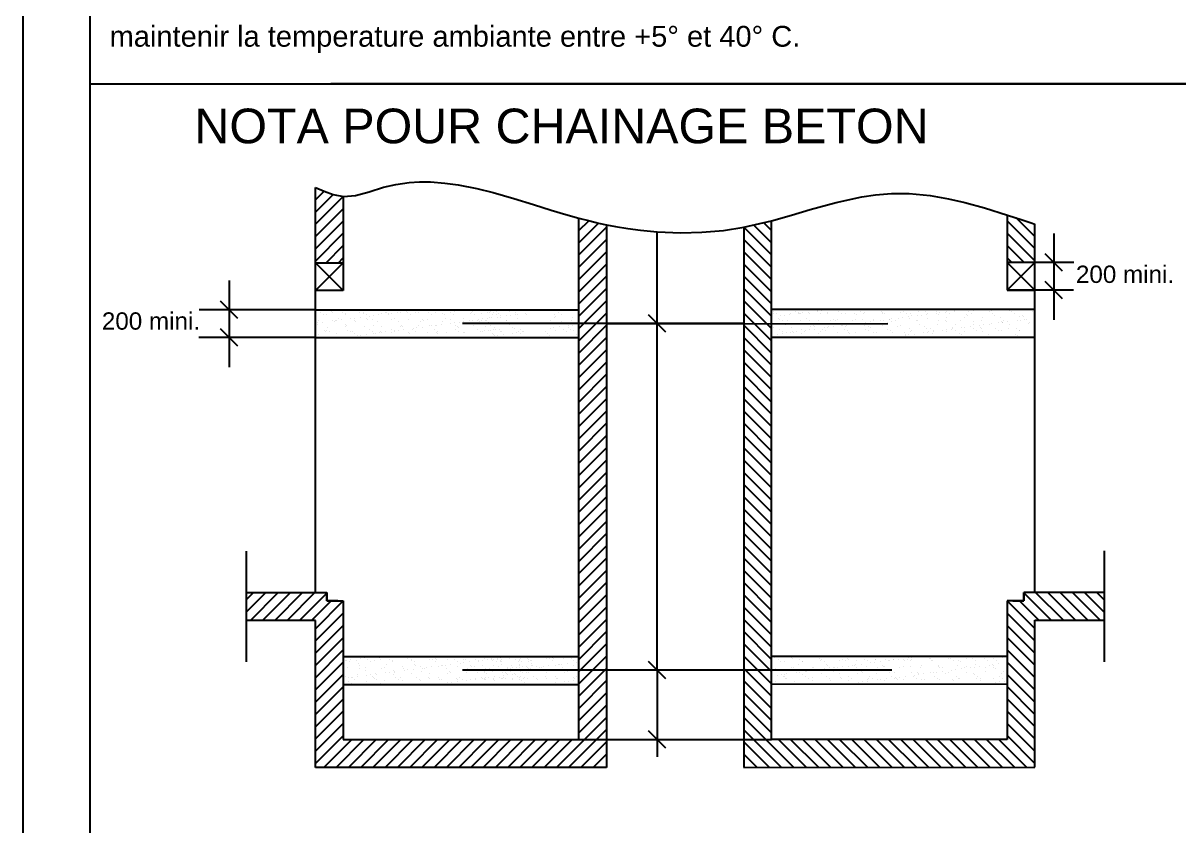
# Paper-space layout 'ldTemplatePARS001R3OrderA3BWPP03 (2)' of a CAD drawing. Header units: millimetres. Extents: x 302 to 722, y -383 to -86.
# Drawn here: x 302 to 468.8, y -272.2 to -156.4 of the extents above; entities that cross this region are included whole.
import ezdxf

# ---------------------------------------------------------------- set-up
doc = ezdxf.new("R2010")
doc.units = ezdxf.units.MM
for name, color, linetype, lineweight in [('AM_6', 2, 'Continuous', 35), ('LDShaft-AM_5', 3, 'Continuous', 25), ('LDShaft-AM_8', 1, 'Continuous', 25)]:
    doc.layers.add(name, color=color, linetype=linetype, lineweight=lineweight)
for name, color, linetype in [('BETON', 7, 'Continuous'), ('DXF', 7, 'Continuous'), ('DXF_FETT', 7, 'Continuous')]:
    doc.layers.add(name, color=color, linetype=linetype)
doc.styles.add('LD', font='ARIALUNI.TTF')
doc.styles.get("Standard").update_dxf_attribs({"font": 'ARIALUNI.TTF'})

psp = doc.layouts.new('ldTemplatePARS001R3OrderA3BWPP03 (2)')

# ---------------------------------------------------------------- linework, layer by layer
for p, q in [((311.65, -165.204), (469.786, -165.204)), ((469.786, -165.204), (346.402, -165.204)), ((348.205, -191.004), (344.205, -195.004)), ((344.205, -191.004), (348.205, -195.004)), ((344.205, -191.004), (348.205, -191.004)), ((447.981, -190.985), (443.981, -190.986)), ((443.981, -190.986), (447.983, -194.985)), ((443.983, -194.986), (447.981, -190.985)), ((344.205, -197.797), (382.205, -197.797)), ((447.984, -197.778), (409.984, -197.778)), ((410.002, -199.64), (410.002, -199.64)), ((344.205, -201.797), (382.205, -201.797)), ((382.201, -201.452), (382.201, -201.452)), ((447.986, -201.778), (409.986, -201.796)), ((348.205, -247.83), (382.205, -247.83)), ((350.949, -247.879), (350.949, -247.879)), ((363.362, -247.884), (363.362, -247.884)), ((375.427, -248.421), (375.427, -248.421)), ((444.008, -247.812), (410.008, -247.828)), ((348.205, -251.83), (382.205, -251.83)), ((349.499, -251.793), (349.499, -251.793)), ((350.499, -251.823), (350.499, -251.823)), ((444.01, -251.812), (410.01, -251.828))]:
    psp.add_line(p, q)
at = {"linetype": 'Continuous'}
for p, q in [((351.926, -180.774), (354.006, -180.116)), ((354.006, -180.116), (355.77, -179.709)), ((355.77, -179.709), (357.714, -179.442)), ((357.714, -179.442), (359.203, -179.353)), ((359.203, -179.353), (360.766, -179.359)), ((360.766, -179.359), (362.873, -179.509)), ((362.873, -179.509), (364.761, -179.766)), ((364.761, -179.766), (367.466, -180.3)), ((344.205, -180.162), (345.427, -180.708)), ((345.427, -180.708), (346.719, -181.183)), ((346.719, -181.183), (348.213, -181.466)), ((348.213, -181.466), (349.969, -181.319)), ((349.969, -181.319), (351.926, -180.774)), ((367.466, -180.3), (369.825, -180.891)), ((369.825, -180.891), (372.821, -181.755)), ((372.821, -181.755), (375.653, -182.634)), ((419.315, -182.311), (423.011, -181.495)), ((423.011, -181.495), (425.01, -181.196)), ((425.01, -181.196), (427.319, -181.015)), ((427.319, -181.015), (429.883, -181.038)), ((429.883, -181.038), (432.879, -181.329)), ((432.879, -181.329), (435.524, -181.787)), ((435.524, -181.787), (437.873, -182.322)), ((375.653, -182.634), (378.221, -183.435)), ((378.221, -183.435), (380.313, -184.061)), ((412.877, -184.144), (415.57, -183.352)), ((415.57, -183.352), (419.315, -182.311)), ((437.873, -182.322), (440.735, -183.102)), ((440.735, -183.102), (444.062, -184.136)), ((380.313, -184.061), (382.205, -184.588)), ((382.205, -184.588), (383.771, -184.985)), ((383.771, -184.985), (385.048, -185.28)), ((405.979, -185.891), (409.978, -184.959)), ((409.978, -184.959), (412.877, -184.144)), ((444.062, -184.136), (446.151, -184.828)), ((446.151, -184.828), (447.48, -185.276)), ((385.048, -185.28), (386.205, -185.526)), ((386.205, -185.526), (387.499, -185.774)), ((387.499, -185.774), (389.247, -186.065)), ((389.247, -186.065), (391.099, -186.315)), ((391.099, -186.315), (393.482, -186.547)), ((393.482, -186.547), (396.929, -186.692)), ((396.929, -186.692), (399.961, -186.623)), ((399.961, -186.623), (403.081, -186.347)), ((403.081, -186.347), (405.979, -185.891)), ((447.48, -185.276), (447.979, -185.445))]:
    psp.add_line(p, q, dxfattribs=at)
for start, end in [(240.81724, 240.81724), (263.08893, 263.1318)]:
    psp.add_arc((349.515, -170.653), 10.891, start, end, dxfattribs=at)
at = {"layer": 'BETON'}
for p, q in [((344.205, -238.604), (344.205, -180.162)), ((348.205, -181.465), (348.205, -195.004)), ((382.205, -259.804), (382.205, -184.588)), ((410.014, -259.802), (409.978, -184.959)), ((443.978, -184.11), (443.983, -194.986)), ((386.205, -185.526), (386.205, -263.804)), ((405.979, -185.891), (406.015, -263.804)), ((448.004, -238.585), (447.979, -185.445)), ((347.405, -195.004), (344.205, -195.004)), ((348.205, -195.004), (347.405, -195.004)), ((443.983, -194.986), (447.983, -194.985)), ((443.983, -194.986), (444.783, -194.986)), ((334.205, -232.604), (334.205, -248.604)), ((458.001, -232.58), (458.008, -248.58)), ((334.205, -238.604), (345.805, -238.604)), ((344.205, -238.604), (344.205, -238.604)), ((344.205, -238.604), (344.205, -238.604)), ((345.805, -239.804), (345.805, -238.604)), ((345.805, -238.604), (345.805, -239.804)), ((347.405, -239.804), (345.805, -239.804)), ((345.805, -239.804), (347.405, -239.804)), ((347.405, -239.804), (348.205, -239.804)), ((348.205, -239.804), (348.205, -259.804)), ((444.004, -239.786), (444.014, -259.786)), ((444.804, -239.786), (444.004, -239.786)), ((446.404, -239.785), (444.804, -239.786)), ((444.804, -239.786), (446.404, -239.785)), ((458.004, -238.58), (446.404, -238.585)), ((446.404, -238.585), (446.404, -239.785)), ((446.404, -239.785), (446.404, -238.585)), ((448.004, -238.585), (448.004, -238.585)), ((448.004, -238.585), (448.004, -238.585)), ((344.205, -242.604), (334.205, -242.604)), ((344.205, -263.804), (344.205, -242.604)), ((448.005, -242.585), (458.005, -242.58)), ((448.015, -263.785), (448.005, -242.585)), ((348.205, -259.804), (382.205, -259.804)), ((444.014, -259.786), (410.014, -259.802)), ((386.205, -263.804), (344.205, -263.804)), ((406.015, -263.804), (448.015, -263.785))]:
    psp.add_line(p, q, dxfattribs=at)
at = {"layer": 'DXF'}
psp.add_line((302, -383), (302, -86), dxfattribs=at)
at = {"layer": 'DXF_FETT'}
psp.add_line((311.65, -90.65), (311.65, -378), dxfattribs=at)
at = {"layer": 'LDShaft-AM_5'}
for p, q in [((393.499, -249.794), (393.482, -186.547)), ((450.719, -186.779), (450.719, -199.258)), ((451.969, -192.238), (449.469, -189.738)), ((453.613, -190.987), (443.981, -190.986)), ((331.718, -193.588), (331.718, -206.067)), ((453.595, -194.987), (443.983, -194.986)), ((451.969, -196.238), (449.469, -193.738)), ((332.968, -199.047), (330.468, -196.547)), ((344.245, -197.797), (327.397, -197.797)), ((405.985, -199.797), (365.39, -199.797)), ((386.205, -199.807), (426.8, -199.788)), ((394.741, -201.05), (392.241, -198.55)), ((344.205, -201.797), (327.358, -201.797)), ((332.968, -203.047), (330.468, -200.547)), ((427.356, -249.791), (365.405, -249.79)), ((394.747, -251.041), (392.247, -248.541)), ((393.499, -249.794), (393.499, -262.273)), ((365.405, -259.79), (410.014, -259.802)), ((394.751, -261.049), (392.251, -258.549))]:
    psp.add_line(p, q, dxfattribs=at)
at = {"layer": 'LDShaft-AM_8'}
for p, q in [((344.205, -181.929), (345.427, -180.708)), ((344.205, -183.697), (346.719, -181.183)), ((344.205, -185.465), (348.205, -181.465)), ((344.205, -187.233), (348.205, -183.233)), ((344.205, -189.001), (348.205, -185.001)), ((382.205, -186.356), (383.614, -184.947)), ((447.98, -188.981), (443.978, -184.983)), ((447.979, -187.213), (445.311, -184.548)), ((344.205, -190.768), (348.205, -186.768)), ((382.205, -188.124), (385.048, -185.28)), ((382.205, -189.891), (386.205, -185.891)), ((409.981, -189.89), (405.979, -185.891)), ((409.98, -188.122), (407.442, -185.586)), ((409.979, -186.354), (408.87, -185.246)), ((447.981, -190.749), (443.979, -186.75)), ((382.205, -191.659), (386.205, -187.659)), ((409.981, -191.657), (405.98, -187.659)), ((345.737, -191.004), (348.205, -188.536)), ((382.205, -193.427), (386.205, -189.427)), ((409.982, -193.425), (405.98, -189.427)), ((446.449, -190.985), (443.98, -188.518)), ((347.504, -191.004), (348.205, -190.304)), ((382.205, -195.195), (386.205, -191.195)), ((409.983, -195.193), (405.981, -191.195)), ((444.682, -190.986), (443.981, -190.286)), ((382.205, -196.962), (386.205, -192.962)), ((409.984, -196.961), (405.982, -192.962)), ((382.205, -198.73), (386.205, -194.73)), ((409.985, -198.728), (405.983, -194.73)), ((382.205, -200.498), (386.205, -196.498)), ((409.986, -200.496), (405.984, -196.498)), ((344.957, -198.216), (344.957, -198.216)), ((345.813, -198.442), (345.813, -198.442)), ((346.446, -198.035), (346.446, -198.035)), ((346.63, -198.204), (346.63, -198.204)), ((348.071, -198.21), (348.071, -198.21)), ((348.514, -198.345), (348.514, -198.345)), ((350.506, -198.124), (350.506, -198.124)), ((351.132, -198.311), (351.132, -198.311)), ((351.185, -198.204), (351.185, -198.204)), ((353.69, -198.324), (353.69, -198.324)), ((354.299, -198.199), (354.299, -198.199)), ((354.508, -198.158), (354.508, -198.158)), ((354.687, -198.346), (354.687, -198.346)), ((354.692, -198.327), (354.692, -198.327)), ((354.721, -198.467), (354.721, -198.467)), ((355.207, -198.277), (355.207, -198.277)), ((356.02, -198.17), (356.02, -198.17)), ((356.391, -198.226), (356.391, -198.226)), ((357.379, -197.991), (357.379, -197.991)), ((357.414, -198.193), (357.414, -198.193)), ((357.835, -198.462), (357.835, -198.462)), ((357.899, -197.923), (357.899, -197.923)), ((358.568, -198.247), (358.568, -198.247)), ((358.712, -197.816), (358.712, -197.816)), ((359.008, -198.193), (359.008, -198.193)), ((360.528, -198.187), (360.528, -198.187)), ((360.949, -198.456), (360.949, -198.456)), ((361.566, -198.205), (361.566, -198.205)), ((362.57, -198.281), (362.57, -198.281)), ((362.754, -198.45), (362.754, -198.45)), ((363.642, -198.182), (363.642, -198.182)), ((364.064, -198.45), (364.064, -198.45)), ((364.267, -198.108), (364.267, -198.108)), ((366.63, -198.369), (366.63, -198.369)), ((366.756, -198.176), (366.756, -198.176)), ((366.885, -198.074), (366.885, -198.074)), ((367.178, -198.445), (367.178, -198.445)), ((368.21, -198.264), (368.21, -198.264)), ((369.023, -198.157), (369.023, -198.157)), ((369.337, -198.159), (369.337, -198.159)), ((369.443, -198.087), (369.443, -198.087)), ((369.759, -198.428), (369.759, -198.428)), ((369.87, -198.17), (369.87, -198.17)), ((370.292, -198.439), (370.292, -198.439)), ((370.382, -197.978), (370.382, -197.978)), ((370.632, -198.404), (370.632, -198.404)), ((372.144, -197.989), (372.144, -197.989)), ((372.984, -198.165), (372.984, -198.165)), ((373.406, -198.433), (373.406, -198.433)), ((374.451, -198.333), (374.451, -198.333)), ((374.761, -197.956), (374.761, -197.956)), ((377.319, -197.968), (377.319, -197.968)), ((377.664, -197.91), (377.664, -197.91)), ((378.476, -197.803), (378.476, -197.803)), ((379.213, -198.153), (379.213, -198.153)), ((379.634, -198.422), (379.634, -198.422)), ((380.02, -197.871), (380.02, -197.871)), ((381.884, -197.818), (381.884, -197.818)), ((382.205, -202.266), (386.205, -198.266)), ((409.986, -202.264), (405.985, -198.266)), ((410.237, -198.387), (410.237, -198.387)), ((410.354, -198.097), (410.354, -198.097)), ((410.776, -198.365), (410.776, -198.365)), ((412.796, -198.399), (412.796, -198.399)), ((413.468, -198.091), (413.468, -198.091)), ((413.89, -198.36), (413.89, -198.36)), ((413.947, -198.14), (413.947, -198.14)), ((413.98, -198.307), (413.98, -198.307)), ((414.131, -198.309), (414.131, -198.309)), ((414.501, -198.239), (414.501, -198.239)), ((415.314, -198.132), (415.314, -198.132)), ((415.496, -198.301), (415.496, -198.301)), ((416.582, -198.085), (416.582, -198.085)), ((416.672, -197.953), (416.672, -197.953)), ((417.004, -198.354), (417.004, -198.354)), ((417.192, -197.884), (417.192, -197.884)), ((418.008, -198.229), (418.008, -198.229)), ((418.114, -198.268), (418.114, -198.268)), ((419.696, -198.08), (419.696, -198.08)), ((420.118, -198.348), (420.118, -198.348)), ((420.672, -198.28), (420.672, -198.28)), ((422.009, -198.263), (422.009, -198.263)), ((422.193, -198.432), (422.193, -198.432)), ((422.811, -198.074), (422.811, -198.074)), ((423.232, -198.343), (423.232, -198.343)), ((423.373, -198.183), (423.373, -198.183)), ((425.925, -198.068), (425.925, -198.068)), ((425.991, -198.15), (425.991, -198.15)), ((426.069, -198.351), (426.069, -198.351)), ((426.346, -198.337), (426.346, -198.337)), ((428.549, -198.162), (428.549, -198.162)), ((429.039, -198.063), (429.039, -198.063)), ((429.461, -198.331), (429.461, -198.331)), ((430.071, -198.386), (430.071, -198.386)), ((431.25, -198.065), (431.25, -198.065)), ((432.153, -198.057), (432.153, -198.057)), ((432.575, -198.326), (432.575, -198.326)), ((433.744, -198.294), (433.744, -198.294)), ((433.867, -198.031), (433.867, -198.031)), ((434.265, -198.226), (434.265, -198.226)), ((435.078, -198.119), (435.078, -198.119)), ((435.267, -198.052), (435.267, -198.052)), ((435.689, -198.32), (435.689, -198.32)), ((436.425, -198.044), (436.425, -198.044)), ((436.436, -197.94), (436.436, -197.94)), ((436.957, -197.871), (436.957, -197.871)), ((438.381, -198.046), (438.381, -198.046)), ((438.803, -198.315), (438.803, -198.315)), ((439.126, -197.946), (439.126, -197.946)), ((441.323, -197.8), (441.323, -197.8)), ((441.495, -198.04), (441.495, -198.04)), ((441.744, -197.913), (441.744, -197.913)), ((441.917, -198.309), (441.917, -198.309)), ((444.302, -197.925), (444.302, -197.925)), ((444.61, -198.035), (444.61, -198.035)), ((445.031, -198.303), (445.031, -198.303)), ((447.003, -197.828), (447.003, -197.828)), ((447.724, -198.029), (447.724, -198.029)), ((344.44, -199.695), (344.44, -199.695)), ((344.494, -199.879), (344.494, -199.879)), ((344.607, -199.367), (344.607, -199.367)), ((345.253, -199.588), (345.253, -199.588)), ((345.379, -198.484), (345.379, -198.484)), ((346.612, -199.409), (346.612, -199.409)), ((346.897, -199.451), (346.897, -199.451)), ((347.132, -199.34), (347.132, -199.34)), ((347.225, -199.334), (347.225, -199.334)), ((347.5, -199.002), (347.5, -199.002)), ((347.945, -199.233), (347.945, -199.233)), ((348.493, -198.479), (348.493, -198.479)), ((348.496, -199.914), (348.496, -199.914)), ((348.68, -200.083), (348.68, -200.083)), ((349.303, -199.054), (349.303, -199.054)), ((349.783, -199.346), (349.783, -199.346)), ((349.824, -198.986), (349.824, -198.986)), ((350.011, -199.446), (350.011, -199.446)), ((350.637, -198.879), (350.637, -198.879)), ((351.502, -199.036), (351.502, -199.036)), ((351.607, -198.473), (351.607, -198.473)), ((351.686, -199.205), (351.686, -199.205)), ((351.995, -198.7), (351.995, -198.7)), ((352.484, -199.249), (352.484, -199.249)), ((352.516, -198.632), (352.516, -198.632)), ((352.556, -200.002), (352.556, -200.002)), ((353.125, -199.44), (353.125, -199.44)), ((353.329, -198.525), (353.329, -198.525)), ((355.101, -199.216), (355.101, -199.216)), ((355.562, -199.124), (355.562, -199.124)), ((356.239, -199.434), (356.239, -199.434)), ((356.557, -200.036), (356.557, -200.036)), ((357.66, -199.228), (357.66, -199.228)), ((359.071, -200.12), (359.071, -200.12)), ((359.353, -199.429), (359.353, -199.429)), ((359.564, -199.159), (359.564, -199.159)), ((359.748, -199.328), (359.748, -199.328)), ((360.36, -199.13), (360.36, -199.13)), ((360.618, -200.125), (360.618, -200.125)), ((360.992, -200.105), (360.992, -200.105)), ((361.513, -200.036), (361.513, -200.036)), ((361.629, -200.132), (361.629, -200.132)), ((362.326, -199.929), (362.326, -199.929)), ((362.468, -199.423), (362.468, -199.423)), ((362.978, -199.097), (362.978, -199.097)), ((363.624, -199.247), (363.624, -199.247)), ((363.684, -199.75), (363.684, -199.75)), ((364.205, -199.682), (364.205, -199.682)), ((364.33, -200.035), (364.33, -200.035)), ((365.018, -199.575), (365.018, -199.575)), ((365.536, -199.109), (365.536, -199.109)), ((365.582, -199.417), (365.582, -199.417)), ((366.376, -199.396), (366.376, -199.396)), ((366.896, -199.327), (366.896, -199.327)), ((366.948, -200.001), (366.948, -200.001)), ((367.625, -199.282), (367.625, -199.282)), ((367.709, -199.22), (367.709, -199.22)), ((367.81, -199.45), (367.81, -199.45)), ((368.163, -199.4), (368.163, -199.4)), ((368.237, -199.012), (368.237, -199.012)), ((368.696, -199.412), (368.696, -199.412)), ((368.926, -199.404), (368.926, -199.404)), ((369.068, -199.042), (369.068, -199.042)), ((369.11, -199.573), (369.11, -199.573)), ((369.352, -198.894), (369.352, -198.894)), ((369.506, -200.014), (369.506, -200.014)), ((369.588, -198.973), (369.588, -198.973)), ((370.401, -198.866), (370.401, -198.866)), ((370.816, -198.573), (370.816, -198.573)), ((370.855, -198.979), (370.855, -198.979)), ((371.686, -199.37), (371.686, -199.37)), ((371.759, -198.687), (371.759, -198.687)), ((371.81, -199.406), (371.81, -199.406)), ((372.207, -199.916), (372.207, -199.916)), ((372.28, -198.619), (372.28, -198.619)), ((373.093, -198.512), (373.093, -198.512)), ((373.413, -198.991), (373.413, -198.991)), ((374.692, -198.492), (374.692, -198.492)), ((374.824, -199.883), (374.824, -199.883)), ((377.382, -199.895), (377.382, -199.895)), ((378.038, -199.395), (378.038, -199.395)), ((378.693, -198.527), (378.693, -198.527)), ((378.731, -198.86), (378.731, -198.86)), ((378.878, -198.696), (378.878, -198.696)), ((379.748, -199.493), (379.748, -199.493)), ((380.083, -199.798), (380.083, -199.798)), ((380.757, -200.092), (380.757, -200.092)), ((381.152, -199.389), (381.152, -199.389)), ((381.277, -200.023), (381.277, -200.023)), ((381.289, -198.872), (381.289, -198.872)), ((382.09, -199.916), (382.09, -199.916)), ((382.205, -204.034), (386.205, -200.034)), ((409.987, -204.032), (405.985, -200.034)), ((410.941, -199.018), (410.941, -199.018)), ((411.125, -199.187), (411.125, -199.187)), ((411.288, -198.661), (411.288, -198.661)), ((411.59, -199.324), (411.59, -199.324)), ((411.809, -198.593), (411.809, -198.593)), ((411.995, -199.984), (411.995, -199.984)), ((412.294, -199.333), (412.294, -199.333)), ((412.622, -198.486), (412.622, -198.486)), ((414.207, -199.291), (414.207, -199.291)), ((415.001, -199.106), (415.001, -199.106)), ((415.408, -199.327), (415.408, -199.327)), ((415.997, -200.018), (415.997, -200.018)), ((416.765, -199.303), (416.765, -199.303)), ((418.522, -199.321), (418.522, -199.321)), ((419.003, -199.141), (419.003, -199.141)), ((419.187, -199.31), (419.187, -199.31)), ((419.466, -199.206), (419.466, -199.206)), ((420.057, -200.107), (420.057, -200.107)), ((420.286, -200.066), (420.286, -200.066)), ((420.806, -199.998), (420.806, -199.998)), ((421.619, -199.891), (421.619, -199.891)), ((421.636, -199.316), (421.636, -199.316)), ((422.084, -199.172), (422.084, -199.172)), ((422.977, -199.712), (422.977, -199.712)), ((423.063, -199.229), (423.063, -199.229)), ((423.436, -200.11), (423.436, -200.11)), ((423.498, -199.643), (423.498, -199.643)), ((424.311, -199.536), (424.311, -199.536)), ((424.642, -199.185), (424.642, -199.185)), ((424.75, -199.31), (424.75, -199.31)), ((425.669, -199.357), (425.669, -199.357)), ((426.054, -200.076), (426.054, -200.076)), ((426.19, -199.289), (426.19, -199.289)), ((427.003, -199.182), (427.003, -199.182)), ((427.065, -199.263), (427.065, -199.263)), ((427.249, -199.432), (427.249, -199.432)), ((427.343, -199.087), (427.343, -199.087)), ((427.865, -199.304), (427.865, -199.304)), ((428.361, -199.003), (428.361, -199.003)), ((428.612, -200.089), (428.612, -200.089)), ((428.881, -198.934), (428.881, -198.934)), ((429.694, -198.827), (429.694, -198.827)), ((429.96, -199.054), (429.96, -199.054)), ((430.255, -198.555), (430.255, -198.555)), ((430.979, -199.299), (430.979, -199.299)), ((431.053, -198.649), (431.053, -198.649)), ((431.125, -199.352), (431.125, -199.352)), ((431.313, -199.991), (431.313, -199.991)), ((431.573, -198.58), (431.573, -198.58)), ((432.386, -198.473), (432.386, -198.473)), ((432.519, -199.066), (432.519, -199.066)), ((433.93, -199.958), (433.93, -199.958)), ((434.093, -199.293), (434.093, -199.293)), ((434.131, -198.474), (434.131, -198.474)), ((435.127, -199.386), (435.127, -199.386)), ((435.219, -198.969), (435.219, -198.969)), ((435.311, -199.555), (435.311, -199.555)), ((436.488, -199.97), (436.488, -199.97)), ((437.207, -199.287), (437.207, -199.287)), ((437.837, -198.935), (437.837, -198.935)), ((438.133, -198.509), (438.133, -198.509)), ((438.317, -198.677), (438.317, -198.677)), ((439.187, -199.475), (439.187, -199.475)), ((439.189, -199.873), (439.189, -199.873)), ((440.05, -200.053), (440.05, -200.053)), ((440.321, -199.282), (440.321, -199.282)), ((440.395, -198.948), (440.395, -198.948)), ((440.57, -199.985), (440.57, -199.985)), ((441.383, -199.878), (441.383, -199.878)), ((441.807, -199.84), (441.807, -199.84)), ((442.193, -198.597), (442.193, -198.597)), ((442.742, -199.699), (442.742, -199.699)), ((443.096, -198.85), (443.096, -198.85)), ((443.189, -199.509), (443.189, -199.509)), ((443.262, -199.63), (443.262, -199.63)), ((443.373, -199.678), (443.373, -199.678)), ((443.435, -199.276), (443.435, -199.276)), ((444.075, -199.523), (444.075, -199.523)), ((444.365, -199.852), (444.365, -199.852)), ((445.434, -199.344), (445.434, -199.344)), ((445.714, -198.817), (445.714, -198.817)), ((445.954, -199.276), (445.954, -199.276)), ((446.195, -198.631), (446.195, -198.631)), ((446.379, -198.8), (446.379, -198.8)), ((446.549, -199.27), (446.549, -199.27)), ((446.767, -199.169), (446.767, -199.169)), ((447.066, -199.755), (447.066, -199.755)), ((447.249, -199.597), (447.249, -199.597)), ((344.67, -201.294), (344.67, -201.294)), ((345.489, -200.791), (345.489, -200.791)), ((345.674, -200.96), (345.674, -200.96)), ((345.765, -200.72), (345.765, -200.72)), ((345.876, -200.369), (345.876, -200.369)), ((346.186, -200.988), (346.186, -200.988)), ((346.544, -201.757), (346.544, -201.757)), ((347.288, -201.261), (347.288, -201.261)), ((348.577, -200.272), (348.577, -200.272)), ((348.867, -201.701), (348.867, -201.701)), ((348.879, -200.714), (348.879, -200.714)), ((349.301, -200.983), (349.301, -200.983)), ((349.55, -200.88), (349.55, -200.88)), ((349.846, -201.273), (349.846, -201.273)), ((350.225, -201.522), (350.225, -201.522)), ((350.545, -201.792), (350.545, -201.792)), ((350.746, -201.454), (350.746, -201.454)), ((351.195, -200.238), (351.195, -200.238)), ((351.559, -201.347), (351.559, -201.347)), ((351.993, -200.708), (351.993, -200.708)), ((352.415, -200.977), (352.415, -200.977)), ((352.547, -201.176), (352.547, -201.176)), ((352.917, -201.168), (352.917, -201.168)), ((353.438, -201.099), (353.438, -201.099)), ((353.551, -200.914), (353.551, -200.914)), ((353.736, -201.083), (353.736, -201.083)), ((353.753, -200.25), (353.753, -200.25)), ((354.251, -200.992), (354.251, -200.992)), ((355.107, -200.703), (355.107, -200.703)), ((355.164, -201.142), (355.164, -201.142)), ((355.529, -200.971), (355.529, -200.971)), ((355.609, -200.813), (355.609, -200.813)), ((356.129, -200.745), (356.129, -200.745)), ((356.454, -200.153), (356.454, -200.153)), ((356.742, -200.205), (356.742, -200.205)), ((356.942, -200.638), (356.942, -200.638)), ((357.612, -201.003), (357.612, -201.003)), ((357.723, -201.155), (357.723, -201.155)), ((358.221, -200.697), (358.221, -200.697)), ((358.301, -200.459), (358.301, -200.459)), ((358.643, -200.966), (358.643, -200.966)), ((358.821, -200.391), (358.821, -200.391)), ((359.634, -200.284), (359.634, -200.284)), ((360.423, -201.057), (360.423, -201.057)), ((361.335, -200.691), (361.335, -200.691)), ((361.613, -201.037), (361.613, -201.037)), ((361.757, -200.96), (361.757, -200.96)), ((361.798, -201.206), (361.798, -201.206)), ((363.041, -201.024), (363.041, -201.024)), ((364.45, -200.686), (364.45, -200.686)), ((364.619, -200.159), (364.619, -200.159)), ((364.804, -200.328), (364.804, -200.328)), ((364.871, -200.954), (364.871, -200.954)), ((365.599, -201.036), (365.599, -201.036)), ((365.674, -201.125), (365.674, -201.125)), ((367.564, -200.68), (367.564, -200.68)), ((367.818, -201.795), (367.818, -201.795)), ((367.985, -200.949), (367.985, -200.949)), ((368.3, -200.939), (368.3, -200.939)), ((368.612, -200.801), (368.612, -200.801)), ((368.631, -201.688), (368.631, -201.688)), ((368.68, -200.248), (368.68, -200.248)), ((369.132, -200.732), (369.132, -200.732)), ((369.415, -200.82), (369.415, -200.82)), ((369.675, -201.16), (369.675, -201.16)), ((369.859, -201.329), (369.859, -201.329)), ((369.945, -200.625), (369.945, -200.625)), ((369.98, -200.37), (369.98, -200.37)), ((369.99, -201.509), (369.99, -201.509)), ((370.145, -200.663), (370.145, -200.663)), ((370.51, -201.441), (370.51, -201.441)), ((370.678, -200.674), (370.678, -200.674)), ((370.918, -200.905), (370.918, -200.905)), ((371.1, -200.943), (371.1, -200.943)), ((371.323, -201.334), (371.323, -201.334)), ((372.681, -200.282), (372.681, -200.282)), ((372.681, -201.155), (372.681, -201.155)), ((372.866, -200.451), (372.866, -200.451)), ((373.202, -201.086), (373.202, -201.086)), ((373.476, -200.918), (373.476, -200.918)), ((373.736, -201.248), (373.736, -201.248)), ((373.792, -200.669), (373.792, -200.669)), ((374.015, -200.979), (374.015, -200.979)), ((374.214, -200.937), (374.214, -200.937)), ((377.328, -200.932), (377.328, -200.932)), ((377.737, -201.282), (377.737, -201.282)), ((377.921, -201.451), (377.921, -201.451)), ((378.065, -200.446), (378.065, -200.446)), ((378.586, -200.378), (378.586, -200.378)), ((378.794, -200.787), (378.794, -200.787)), ((379.398, -200.271), (379.398, -200.271)), ((380.02, -200.657), (380.02, -200.657)), ((380.146, -201.725), (380.146, -201.725)), ((380.442, -200.926), (380.442, -200.926)), ((380.743, -200.405), (380.743, -200.405)), ((380.927, -200.574), (380.927, -200.574)), ((381.352, -200.799), (381.352, -200.799)), ((381.797, -201.371), (381.797, -201.371)), ((382.205, -205.801), (386.205, -201.801)), ((409.988, -205.799), (405.986, -201.801)), ((410.039, -201.415), (410.039, -201.415)), ((410.3, -200.313), (410.3, -200.313)), ((410.852, -201.308), (410.852, -201.308)), ((411.162, -200.601), (411.162, -200.601)), ((411.583, -200.87), (411.583, -200.87)), ((411.653, -201.251), (411.653, -201.251)), ((412.21, -201.129), (412.21, -201.129)), ((412.731, -201.061), (412.731, -201.061)), ((412.859, -200.326), (412.859, -200.326)), ((412.991, -200.896), (412.991, -200.896)), ((413.175, -201.065), (413.175, -201.065)), ((413.544, -200.954), (413.544, -200.954)), ((414.27, -201.218), (414.27, -201.218)), ((414.276, -200.595), (414.276, -200.595)), ((414.698, -200.864), (414.698, -200.864)), ((414.902, -200.775), (414.902, -200.775)), ((415.423, -200.706), (415.423, -200.706)), ((415.559, -200.228), (415.559, -200.228)), ((416.181, -200.187), (416.181, -200.187)), ((416.236, -200.599), (416.236, -200.599)), ((416.828, -201.23), (416.828, -201.23)), ((417.051, -200.984), (417.051, -200.984)), ((417.39, -200.59), (417.39, -200.59)), ((417.594, -200.42), (417.594, -200.42)), ((417.812, -200.858), (417.812, -200.858)), ((418.114, -200.352), (418.114, -200.352)), ((418.177, -200.195), (418.177, -200.195)), ((418.927, -200.245), (418.927, -200.245)), ((419.529, -201.133), (419.529, -201.133)), ((420.504, -200.584), (420.504, -200.584)), ((420.735, -200.207), (420.735, -200.207)), ((420.926, -200.853), (420.926, -200.853)), ((421.053, -201.019), (421.053, -201.019)), ((421.237, -201.188), (421.237, -201.188)), ((422.147, -201.099), (422.147, -201.099)), ((423.618, -200.578), (423.618, -200.578)), ((424.04, -200.847), (424.04, -200.847)), ((424.059, -200.141), (424.059, -200.141)), ((424.243, -200.31), (424.243, -200.31)), ((424.705, -201.111), (424.705, -201.111)), ((425.113, -201.107), (425.113, -201.107)), ((426.732, -200.573), (426.732, -200.573)), ((427.112, -201.757), (427.112, -201.757)), ((427.154, -200.841), (427.154, -200.841)), ((427.406, -201.014), (427.406, -201.014)), ((427.925, -201.65), (427.925, -201.65)), ((428.119, -200.229), (428.119, -200.229)), ((429.114, -201.142), (429.114, -201.142)), ((429.283, -201.471), (429.283, -201.471)), ((429.299, -201.31), (429.299, -201.31)), ((429.803, -201.402), (429.803, -201.402)), ((429.847, -200.567), (429.847, -200.567)), ((430.023, -200.981), (430.023, -200.981)), ((430.268, -200.836), (430.268, -200.836)), ((430.616, -201.295), (430.616, -201.295)), ((431.975, -201.116), (431.975, -201.116)), ((432.121, -200.264), (432.121, -200.264)), ((432.305, -200.433), (432.305, -200.433)), ((432.495, -201.048), (432.495, -201.048)), ((432.581, -200.993), (432.581, -200.993)), ((432.961, -200.561), (432.961, -200.561)), ((433.175, -201.23), (433.175, -201.23)), ((433.308, -200.941), (433.308, -200.941)), ((433.382, -200.83), (433.382, -200.83)), ((434.666, -200.762), (434.666, -200.762)), ((435.187, -200.693), (435.187, -200.693)), ((435.282, -200.896), (435.282, -200.896)), ((436, -200.586), (436, -200.586)), ((436.075, -200.556), (436.075, -200.556)), ((436.181, -200.352), (436.181, -200.352)), ((436.496, -200.824), (436.496, -200.824)), ((437.176, -201.264), (437.176, -201.264)), ((437.358, -200.408), (437.358, -200.408)), ((437.361, -201.433), (437.361, -201.433)), ((437.879, -200.339), (437.879, -200.339)), ((437.9, -200.862), (437.9, -200.862)), ((438.692, -200.232), (438.692, -200.232)), ((439.189, -200.55), (439.189, -200.55)), ((439.611, -200.819), (439.611, -200.819)), ((440.182, -200.387), (440.182, -200.387)), ((440.367, -200.556), (440.367, -200.556)), ((440.458, -200.875), (440.458, -200.875)), ((441.237, -201.353), (441.237, -201.353)), ((441.87, -201.766), (441.87, -201.766)), ((442.303, -200.544), (442.303, -200.544)), ((442.725, -200.813), (442.725, -200.813)), ((443.159, -200.777), (443.159, -200.777)), ((444.243, -200.475), (444.243, -200.475)), ((444.428, -201.779), (444.428, -201.779)), ((445.238, -201.387), (445.238, -201.387)), ((445.417, -200.539), (445.417, -200.539)), ((445.423, -201.556), (445.423, -201.556)), ((445.777, -200.744), (445.777, -200.744)), ((445.839, -200.807), (445.839, -200.807)), ((446.876, -201.744), (446.876, -201.744)), ((447.129, -201.681), (447.129, -201.681)), ((447.357, -201.774), (447.357, -201.774)), ((447.689, -201.637), (447.689, -201.637)), ((382.205, -207.569), (386.205, -203.569)), ((409.989, -207.567), (405.987, -203.569)), ((382.205, -209.337), (386.205, -205.337)), ((409.99, -209.335), (405.988, -205.337)), ((382.205, -211.105), (386.205, -207.105)), ((409.991, -211.103), (405.989, -207.105)), ((382.205, -212.872), (386.205, -208.872)), ((409.991, -212.87), (405.99, -208.872)), ((382.205, -214.64), (386.205, -210.64)), ((409.992, -214.638), (405.99, -210.64)), ((382.205, -216.408), (386.205, -212.408)), ((409.993, -216.406), (405.991, -212.408)), ((382.205, -218.176), (386.205, -214.176)), ((409.994, -218.174), (405.992, -214.176)), ((382.205, -219.943), (386.205, -215.943)), ((409.995, -219.942), (405.993, -215.943)), ((382.205, -221.711), (386.205, -217.711)), ((409.996, -221.709), (405.994, -217.711)), ((382.205, -223.479), (386.205, -219.479)), ((409.996, -223.477), (405.995, -219.479)), ((382.205, -225.247), (386.205, -221.247)), ((409.997, -225.245), (405.995, -221.247)), ((382.205, -227.015), (386.205, -223.015)), ((409.998, -227.013), (405.996, -223.015)), ((382.205, -228.782), (386.205, -224.782)), ((409.999, -228.78), (405.997, -224.782)), ((382.205, -230.55), (386.205, -226.55)), ((410, -230.548), (405.998, -226.55)), ((382.205, -232.318), (386.205, -228.318)), ((410.001, -232.316), (405.999, -228.318)), ((382.205, -234.086), (386.205, -230.086)), ((410.001, -234.084), (406, -230.086)), ((382.205, -235.848), (386.205, -231.848)), ((410.002, -235.851), (406, -231.853)), ((382.205, -237.615), (386.205, -233.615)), ((410.003, -237.619), (406.001, -233.621)), ((382.205, -239.383), (386.205, -235.383)), ((410.004, -239.387), (406.002, -235.389)), ((382.205, -241.151), (386.205, -237.151)), ((410.005, -241.155), (406.003, -237.157)), ((334.205, -241.427), (337.028, -238.604)), ((334.205, -239.659), (335.26, -238.604)), ((334.795, -242.604), (338.795, -238.604)), ((336.563, -242.604), (340.563, -238.604)), ((338.331, -242.604), (342.331, -238.604)), ((340.099, -242.604), (344.099, -238.604)), ((341.866, -242.604), (345.805, -238.666)), ((343.634, -242.604), (346.434, -239.804)), ((344.205, -243.801), (348.202, -239.804)), ((382.205, -242.919), (386.205, -238.919)), ((410.006, -242.923), (406.004, -238.924)), ((448.006, -243.782), (444.007, -239.786)), ((448.576, -242.584), (445.775, -239.786)), ((450.344, -242.583), (446.404, -238.647)), ((452.112, -242.583), (448.11, -238.584)), ((453.88, -242.582), (449.878, -238.584)), ((455.647, -242.581), (451.645, -238.583)), ((457.415, -242.58), (453.413, -238.582)), ((458.005, -241.402), (455.181, -238.581)), ((458.004, -239.635), (456.949, -238.58)), ((344.205, -245.569), (348.205, -241.569)), ((382.205, -244.686), (386.205, -240.686)), ((410.006, -244.69), (406.005, -240.692)), ((448.007, -245.549), (444.005, -241.551)), ((344.205, -247.337), (348.205, -243.337)), ((382.205, -246.454), (386.205, -242.454)), ((410.007, -246.458), (406.005, -242.46)), ((448.008, -247.317), (444.006, -243.319)), ((344.205, -249.105), (348.205, -245.105)), ((382.205, -248.222), (386.205, -244.222)), ((410.008, -248.226), (406.006, -244.228)), ((448.009, -249.085), (444.007, -245.087)), ((382.205, -249.99), (386.205, -245.99)), ((410.009, -249.994), (406.007, -245.995)), ((344.205, -250.872), (348.205, -246.872)), ((348.499, -248.354), (348.499, -248.354)), ((348.653, -248.32), (348.653, -248.32)), ((349.312, -248.247), (349.312, -248.247)), ((349.413, -247.974), (349.413, -247.974)), ((350.152, -248.442), (350.152, -248.442)), ((350.671, -248.068), (350.671, -248.068)), ((351.191, -248), (351.191, -248)), ((351.767, -248.315), (351.767, -248.315)), ((352.004, -247.893), (352.004, -247.893)), ((352.77, -248.409), (352.77, -248.409)), ((353.415, -248.009), (353.415, -248.009)), ((353.599, -248.177), (353.599, -248.177)), ((354.881, -248.309), (354.881, -248.309)), ((355.328, -248.421), (355.328, -248.421)), ((357.475, -248.097), (357.475, -248.097)), ((357.995, -248.303), (357.995, -248.303)), ((358.028, -248.324), (358.028, -248.324)), ((360.646, -248.29), (360.646, -248.29)), ((361.11, -248.298), (361.11, -248.298)), ((361.477, -248.131), (361.477, -248.131)), ((361.661, -248.3), (361.661, -248.3)), ((363.204, -248.303), (363.204, -248.303)), ((364.224, -248.292), (364.224, -248.292)), ((365.537, -248.22), (365.537, -248.22)), ((365.905, -248.205), (365.905, -248.205)), ((367.338, -248.286), (367.338, -248.286)), ((367.743, -248.41), (367.743, -248.41)), ((368.264, -248.341), (368.264, -248.341)), ((368.523, -248.172), (368.523, -248.172)), ((369.077, -248.234), (369.077, -248.234)), ((369.538, -248.254), (369.538, -248.254)), ((369.638, -248.053), (369.638, -248.053)), ((369.723, -248.423), (369.723, -248.423)), ((369.919, -248.269), (369.919, -248.269)), ((370.435, -248.055), (370.435, -248.055)), ((370.452, -248.281), (370.452, -248.281)), ((370.839, -248.377), (370.839, -248.377)), ((370.955, -247.987), (370.955, -247.987)), ((371.081, -248.184), (371.081, -248.184)), ((371.768, -247.88), (371.768, -247.88)), ((372.196, -248.066), (372.196, -248.066)), ((373.033, -248.264), (373.033, -248.264)), ((373.566, -248.275), (373.566, -248.275)), ((373.599, -248.343), (373.599, -248.343)), ((373.782, -248.087), (373.782, -248.087)), ((374.32, -247.96), (374.32, -247.96)), ((374.84, -248.167), (374.84, -248.167)), ((374.873, -248.187), (374.873, -248.187)), ((374.897, -247.968), (374.897, -247.968)), ((374.899, -248.465), (374.899, -248.465)), ((375.262, -248.435), (375.262, -248.435)), ((377.491, -248.153), (377.491, -248.153)), ((377.954, -248.161), (377.954, -248.161)), ((378.321, -247.995), (378.321, -247.995)), ((378.376, -248.43), (378.376, -248.43)), ((378.505, -248.163), (378.505, -248.163)), ((380.049, -248.166), (380.049, -248.166)), ((381.068, -248.155), (381.068, -248.155)), ((381.49, -248.424), (381.49, -248.424)), ((382.205, -251.758), (386.205, -247.758)), ((410.01, -251.761), (406.008, -247.763)), ((410.484, -247.961), (410.484, -247.961)), ((410.936, -248.207), (410.936, -248.207)), ((411.297, -247.854), (411.297, -247.854)), ((411.358, -248.476), (411.358, -248.476)), ((411.875, -248.484), (411.875, -248.484)), ((412.854, -247.99), (412.854, -247.99)), ((413.038, -248.159), (413.038, -248.159)), ((414.05, -248.201), (414.05, -248.201)), ((414.433, -248.496), (414.433, -248.496)), ((414.472, -248.47), (414.472, -248.47)), ((416.914, -248.079), (416.914, -248.079)), ((417.134, -248.399), (417.134, -248.399)), ((417.164, -248.196), (417.164, -248.196)), ((417.586, -248.464), (417.586, -248.464)), ((419.752, -248.366), (419.752, -248.366)), ((420.278, -248.19), (420.278, -248.19)), ((420.7, -248.459), (420.7, -248.459)), ((420.916, -248.113), (420.916, -248.113)), ((421.1, -248.282), (421.1, -248.282)), ((422.31, -248.378), (422.31, -248.378)), ((423.392, -248.184), (423.392, -248.184)), ((423.814, -248.453), (423.814, -248.453)), ((424.976, -248.202), (424.976, -248.202)), ((425.011, -248.28), (425.011, -248.28)), ((426.507, -248.179), (426.507, -248.179)), ((426.928, -248.447), (426.928, -248.447)), ((427.036, -248.371), (427.036, -248.371)), ((427.557, -248.303), (427.557, -248.303)), ((427.628, -248.247), (427.628, -248.247)), ((428.37, -248.196), (428.37, -248.196)), ((428.978, -248.236), (428.978, -248.236)), ((429.162, -248.405), (429.162, -248.405)), ((429.621, -248.173), (429.621, -248.173)), ((429.728, -248.017), (429.728, -248.017)), ((430.042, -248.442), (430.042, -248.442)), ((430.187, -248.259), (430.187, -248.259)), ((430.249, -247.948), (430.249, -247.948)), ((431.062, -247.841), (431.062, -247.841)), ((432.735, -248.168), (432.735, -248.168)), ((432.887, -248.162), (432.887, -248.162)), ((433.038, -248.324), (433.038, -248.324)), ((433.157, -248.436), (433.157, -248.436)), ((435.505, -248.129), (435.505, -248.129)), ((435.849, -248.162), (435.849, -248.162)), ((436.271, -248.431), (436.271, -248.431)), ((437.04, -248.359), (437.04, -248.359)), ((438.063, -248.141), (438.063, -248.141)), ((438.963, -248.156), (438.963, -248.156)), ((439.385, -248.425), (439.385, -248.425)), ((440.764, -248.044), (440.764, -248.044)), ((441.1, -248.447), (441.1, -248.447)), ((442.077, -248.151), (442.077, -248.151)), ((442.499, -248.419), (442.499, -248.419)), ((443.382, -248.01), (443.382, -248.01)), ((448.009, -250.853), (444.007, -246.854)), ((344.205, -252.64), (348.205, -248.64)), ((348.863, -249.431), (348.863, -249.431)), ((349.075, -248.589), (349.075, -248.589)), ((350.409, -248.886), (350.409, -248.886)), ((350.593, -249.055), (350.593, -249.055)), ((350.593, -249.556), (350.593, -249.556)), ((351.421, -249.444), (351.421, -249.444)), ((351.463, -249.852), (351.463, -249.852)), ((352.189, -248.583), (352.189, -248.583)), ((353.707, -249.55), (353.707, -249.55)), ((354.122, -249.346), (354.122, -249.346)), ((354.469, -248.975), (354.469, -248.975)), ((354.805, -250.113), (354.805, -250.113)), ((355.303, -248.578), (355.303, -248.578)), ((355.464, -249.887), (355.464, -249.887)), ((355.618, -250.006), (355.618, -250.006)), ((355.649, -250.056), (355.649, -250.056)), ((356.739, -249.313), (356.739, -249.313)), ((356.821, -249.545), (356.821, -249.545)), ((356.976, -249.827), (356.976, -249.827)), ((357.497, -249.759), (357.497, -249.759)), ((358.31, -249.652), (358.31, -249.652)), ((358.417, -248.572), (358.417, -248.572)), ((358.47, -249.009), (358.47, -249.009)), ((358.655, -249.178), (358.655, -249.178)), ((359.297, -249.325), (359.297, -249.325)), ((359.525, -249.975), (359.525, -249.975)), ((359.668, -249.473), (359.668, -249.473)), ((359.935, -249.539), (359.935, -249.539)), ((360.188, -249.404), (360.188, -249.404)), ((361.001, -249.297), (361.001, -249.297)), ((361.531, -248.566), (361.531, -248.566)), ((361.998, -249.228), (361.998, -249.228)), ((362.36, -249.119), (362.36, -249.119)), ((362.531, -249.097), (362.531, -249.097)), ((362.88, -249.05), (362.88, -249.05)), ((363.049, -249.533), (363.049, -249.533)), ((363.526, -250.009), (363.526, -250.009)), ((363.693, -248.943), (363.693, -248.943)), ((364.616, -249.195), (364.616, -249.195)), ((364.645, -248.561), (364.645, -248.561)), ((365.051, -248.764), (365.051, -248.764)), ((365.572, -248.696), (365.572, -248.696)), ((365.968, -250.132), (365.968, -250.132)), ((366.164, -249.528), (366.164, -249.528)), ((366.385, -248.589), (366.385, -248.589)), ((366.532, -249.132), (366.532, -249.132)), ((366.717, -249.301), (366.717, -249.301)), ((367.174, -249.207), (367.174, -249.207)), ((367.587, -250.098), (367.587, -250.098)), ((367.76, -248.555), (367.76, -248.555)), ((368.289, -249.088), (368.289, -249.088)), ((368.586, -250.099), (368.586, -250.099)), ((368.621, -249.993), (368.621, -249.993)), ((368.745, -249.511), (368.745, -249.511)), ((369.278, -249.522), (369.278, -249.522)), ((369.701, -249.98), (369.701, -249.98)), ((369.875, -249.109), (369.875, -249.109)), ((369.979, -249.814), (369.979, -249.814)), ((370.341, -248.538), (370.341, -248.538)), ((370.5, -249.746), (370.5, -249.746)), ((370.593, -249.22), (370.593, -249.22)), ((370.874, -248.549), (370.874, -248.549)), ((370.99, -248.991), (370.99, -248.991)), ((371.023, -248.546), (371.023, -248.546)), ((371.144, -250.111), (371.144, -250.111)), ((371.313, -249.639), (371.313, -249.639)), ((371.588, -250.132), (371.588, -250.132)), ((371.859, -249.505), (371.859, -249.505)), ((371.893, -249.343), (371.893, -249.343)), ((372.259, -249.993), (372.259, -249.993)), ((372.392, -249.516), (372.392, -249.516)), ((372.492, -249.076), (372.492, -249.076)), ((372.671, -249.46), (372.671, -249.46)), ((373.191, -249.392), (373.191, -249.392)), ((373.455, -248.532), (373.455, -248.532)), ((373.584, -249.176), (373.584, -249.176)), ((373.608, -248.958), (373.608, -248.958)), ((373.666, -249.408), (373.666, -249.408)), ((373.821, -249.691), (373.821, -249.691)), ((373.845, -250.014), (373.845, -250.014)), ((373.988, -248.544), (373.988, -248.544)), ((374.004, -249.285), (374.004, -249.285)), ((374.049, -250.169), (374.049, -250.169)), ((374.341, -249.622), (374.341, -249.622)), ((374.569, -250.1), (374.569, -250.1)), ((374.594, -249.255), (374.594, -249.255)), ((374.779, -249.424), (374.779, -249.424)), ((374.936, -250.114), (374.936, -250.114)), ((374.96, -249.895), (374.96, -249.895)), ((374.973, -249.5), (374.973, -249.5)), ((375.154, -249.515), (375.154, -249.515)), ((375.315, -248.872), (375.315, -248.872)), ((375.363, -249.106), (375.363, -249.106)), ((375.499, -249.041), (375.499, -249.041)), ((376.142, -249.188), (376.142, -249.188)), ((376.369, -249.838), (376.369, -249.838)), ((376.513, -249.336), (376.513, -249.336)), ((376.78, -249.402), (376.78, -249.402)), ((377.033, -249.268), (377.033, -249.268)), ((377.554, -250.08), (377.554, -250.08)), ((377.846, -249.161), (377.846, -249.161)), ((378.843, -249.091), (378.843, -249.091)), ((379.204, -248.982), (379.204, -248.982)), ((379.375, -248.961), (379.375, -248.961)), ((379.725, -248.913), (379.725, -248.913)), ((379.894, -249.397), (379.894, -249.397)), ((380.112, -250.093), (380.112, -250.093)), ((380.371, -249.873), (380.371, -249.873)), ((380.538, -248.806), (380.538, -248.806)), ((380.555, -250.042), (380.555, -250.042)), ((381.46, -249.058), (381.46, -249.058)), ((381.896, -248.627), (381.896, -248.627)), ((382.205, -253.525), (386.205, -249.525)), ((410.011, -253.529), (406.009, -249.531)), ((410.032, -249.037), (410.032, -249.037)), ((410.527, -249.519), (410.527, -249.519)), ((410.902, -249.834), (410.902, -249.834)), ((412.876, -249.443), (412.876, -249.443)), ((413.227, -249.422), (413.227, -249.422)), ((413.578, -250.143), (413.578, -250.143)), ((413.908, -248.957), (413.908, -248.957)), ((414.098, -250.075), (414.098, -250.075)), ((414.904, -249.869), (414.904, -249.869)), ((414.911, -249.968), (414.911, -249.968)), ((415.088, -250.037), (415.088, -250.037)), ((415.845, -249.388), (415.845, -249.388)), ((415.99, -249.437), (415.99, -249.437)), ((416.269, -249.789), (416.269, -249.789)), ((416.79, -249.72), (416.79, -249.72)), ((417.603, -249.613), (417.603, -249.613)), ((417.91, -248.991), (417.91, -248.991)), ((418.094, -249.16), (418.094, -249.16)), ((418.403, -249.4), (418.403, -249.4)), ((418.961, -249.434), (418.961, -249.434)), ((418.964, -249.957), (418.964, -249.957)), ((419.104, -249.432), (419.104, -249.432)), ((419.482, -249.366), (419.482, -249.366)), ((420.295, -249.259), (420.295, -249.259)), ((421.104, -249.303), (421.104, -249.303)), ((421.653, -249.08), (421.653, -249.08)), ((421.97, -249.079), (421.97, -249.079)), ((422.173, -249.011), (422.173, -249.011)), ((422.218, -249.426), (422.218, -249.426)), ((422.966, -249.991), (422.966, -249.991)), ((422.986, -248.904), (422.986, -248.904)), ((423.15, -250.16), (423.15, -250.16)), ((423.722, -249.27), (423.722, -249.27)), ((424.345, -248.726), (424.345, -248.726)), ((424.865, -248.657), (424.865, -248.657)), ((425.332, -249.42), (425.332, -249.42)), ((425.678, -248.55), (425.678, -248.55)), ((425.972, -249.114), (425.972, -249.114)), ((426.156, -249.283), (426.156, -249.283)), ((426.28, -249.282), (426.28, -249.282)), ((427.026, -250.08), (427.026, -250.08)), ((428.446, -249.415), (428.446, -249.415)), ((428.981, -249.185), (428.981, -249.185)), ((430.032, -249.202), (430.032, -249.202)), ((431.027, -250.114), (431.027, -250.114)), ((431.561, -249.409), (431.561, -249.409)), ((431.598, -249.151), (431.598, -249.151)), ((432.95, -250.089), (432.95, -250.089)), ((433.342, -250.13), (433.342, -250.13)), ((433.862, -250.062), (433.862, -250.062)), ((434.034, -249.236), (434.034, -249.236)), ((434.156, -249.164), (434.156, -249.164)), ((434.218, -249.405), (434.218, -249.405)), ((434.675, -249.403), (434.675, -249.403)), ((434.675, -249.955), (434.675, -249.955)), ((435.568, -250.055), (435.568, -250.055)), ((436.034, -249.776), (436.034, -249.776)), ((436.554, -249.707), (436.554, -249.707)), ((436.857, -249.066), (436.857, -249.066)), ((437.224, -248.528), (437.224, -248.528)), ((437.367, -249.6), (437.367, -249.6)), ((437.789, -249.398), (437.789, -249.398)), ((438.094, -249.325), (438.094, -249.325)), ((438.126, -250.068), (438.126, -250.068)), ((438.726, -249.421), (438.726, -249.421)), ((439.246, -249.353), (439.246, -249.353)), ((439.475, -249.033), (439.475, -249.033)), ((440.059, -249.246), (440.059, -249.246)), ((440.827, -249.97), (440.827, -249.97)), ((440.903, -249.392), (440.903, -249.392)), ((441.417, -249.067), (441.417, -249.067)), ((441.938, -248.999), (441.938, -248.999)), ((442.033, -249.045), (442.033, -249.045)), ((442.095, -249.359), (442.095, -249.359)), ((442.28, -249.528), (442.28, -249.528)), ((442.751, -248.891), (442.751, -248.891)), ((443.445, -249.937), (443.445, -249.937)), ((448.01, -252.62), (444.008, -248.622)), ((344.205, -254.408), (348.205, -250.408)), ((348.457, -250.73), (348.457, -250.73)), ((348.901, -250.89), (348.901, -250.89)), ((348.926, -251.358), (348.926, -251.358)), ((349.421, -250.822), (349.421, -250.822)), ((349.452, -251.642), (349.452, -251.642)), ((349.461, -250.824), (349.461, -250.824)), ((349.636, -251.811), (349.636, -251.811)), ((349.882, -251.093), (349.882, -251.093)), ((350.215, -250.369), (350.215, -250.369)), ((350.234, -250.715), (350.234, -250.715)), ((351.484, -251.37), (351.484, -251.37)), ((351.593, -250.536), (351.593, -250.536)), ((352.113, -250.468), (352.113, -250.468)), ((352.458, -250.764), (352.458, -250.764)), ((352.575, -250.819), (352.575, -250.819)), ((352.642, -250.933), (352.642, -250.933)), ((352.832, -250.336), (352.832, -250.336)), ((352.926, -250.361), (352.926, -250.361)), ((352.997, -251.087), (352.997, -251.087)), ((353.512, -251.73), (353.512, -251.73)), ((354.185, -251.273), (354.185, -251.273)), ((354.284, -250.182), (354.284, -250.182)), ((355.391, -250.348), (355.391, -250.348)), ((355.689, -250.813), (355.689, -250.813)), ((356.111, -251.082), (356.111, -251.082)), ((356.519, -250.853), (356.519, -250.853)), ((356.802, -251.24), (356.802, -251.24)), ((357.514, -251.765), (357.514, -251.765)), ((358.091, -250.251), (358.091, -250.251)), ((358.803, -250.807), (358.803, -250.807)), ((359.225, -251.076), (359.225, -251.076)), ((359.36, -251.252), (359.36, -251.252)), ((360.52, -250.887), (360.52, -250.887)), ((360.704, -251.056), (360.704, -251.056)), ((360.709, -250.217), (360.709, -250.217)), ((361.917, -250.802), (361.917, -250.802)), ((361.923, -251.765), (361.923, -251.765)), ((362.061, -251.155), (362.061, -251.155)), ((362.339, -251.07), (362.339, -251.07)), ((363.267, -250.229), (363.267, -250.229)), ((363.282, -251.586), (363.282, -251.586)), ((363.711, -250.178), (363.711, -250.178)), ((363.802, -251.518), (363.802, -251.518)), ((364.58, -250.976), (364.58, -250.976)), ((364.615, -251.411), (364.615, -251.411)), ((364.679, -251.121), (364.679, -251.121)), ((365.031, -250.796), (365.031, -250.796)), ((365.453, -251.065), (365.453, -251.065)), ((365.973, -251.232), (365.973, -251.232)), ((366.494, -251.163), (366.494, -251.163)), ((367.237, -251.134), (367.237, -251.134)), ((367.307, -251.056), (367.307, -251.056)), ((368.146, -250.79), (368.146, -250.79)), ((368.352, -251.015), (368.352, -251.015)), ((368.567, -251.059), (368.567, -251.059)), ((368.582, -251.01), (368.582, -251.01)), ((368.665, -250.878), (368.665, -250.878)), ((368.766, -251.179), (368.766, -251.179)), ((368.887, -250.221), (368.887, -250.221)), ((369.186, -250.809), (369.186, -250.809)), ((369.883, -251.133), (369.883, -251.133)), ((369.938, -251.036), (369.938, -251.036)), ((369.999, -250.702), (369.999, -250.702)), ((370.067, -251.302), (370.067, -251.302)), ((370.727, -250.773), (370.727, -250.773)), ((371.053, -250.918), (371.053, -250.918)), ((371.148, -251.042), (371.148, -251.042)), ((371.26, -250.785), (371.26, -250.785)), ((371.357, -250.523), (371.357, -250.523)), ((371.681, -251.053), (371.681, -251.053)), ((371.772, -250.301), (371.772, -250.301)), ((371.877, -250.455), (371.877, -250.455)), ((372.555, -251.003), (372.555, -251.003)), ((372.642, -251.098), (372.642, -251.098)), ((372.69, -250.348), (372.69, -250.348)), ((372.889, -250.255), (372.889, -250.255)), ((373.073, -250.424), (373.073, -250.424)), ((373.363, -250.716), (373.363, -250.716)), ((373.647, -251.103), (373.647, -251.103)), ((373.671, -250.884), (373.671, -250.884)), ((373.841, -250.768), (373.841, -250.768)), ((373.943, -251.221), (373.943, -251.221)), ((374.262, -251.036), (374.262, -251.036)), ((374.359, -251.628), (374.359, -251.628)), ((374.374, -250.779), (374.374, -250.779)), ((374.796, -251.048), (374.796, -251.048)), ((374.926, -251.752), (374.926, -251.752)), ((375.023, -251.822), (375.023, -251.822)), ((375.648, -250.671), (375.648, -250.671)), ((376.069, -250.939), (376.069, -250.939)), ((376.205, -251.115), (376.205, -251.115)), ((377.365, -250.75), (377.365, -250.75)), ((377.549, -250.919), (377.549, -250.919)), ((378.762, -250.665), (378.762, -250.665)), ((378.768, -251.628), (378.768, -251.628)), ((378.906, -251.018), (378.906, -251.018)), ((379.184, -250.934), (379.184, -250.934)), ((380.126, -251.45), (380.126, -251.45)), ((380.647, -251.381), (380.647, -251.381)), ((381.425, -250.839), (381.425, -250.839)), ((381.46, -251.274), (381.46, -251.274)), ((381.523, -250.985), (381.523, -250.985)), ((381.876, -250.659), (381.876, -250.659)), ((382.205, -255.293), (386.205, -251.293)), ((410.011, -255.297), (406.01, -251.299)), ((410.59, -251.446), (410.59, -251.446)), ((410.886, -250.497), (410.886, -250.497)), ((411.406, -250.429), (411.406, -250.429)), ((411.744, -250.711), (411.744, -250.711)), ((411.897, -250.746), (411.897, -250.746)), ((411.938, -250.411), (411.938, -250.411)), ((412.082, -250.915), (412.082, -250.915)), ((412.165, -250.98), (412.165, -250.98)), ((412.219, -250.322), (412.219, -250.322)), ((412.952, -251.712), (412.952, -251.712)), ((413.29, -251.348), (413.29, -251.348)), ((414.496, -250.423), (414.496, -250.423)), ((414.858, -250.706), (414.858, -250.706)), ((415.279, -250.974), (415.279, -250.974)), ((415.908, -251.315), (415.908, -251.315)), ((415.958, -250.835), (415.958, -250.835)), ((416.953, -251.747), (416.953, -251.747)), ((417.197, -250.326), (417.197, -250.326)), ((417.972, -250.7), (417.972, -250.7)), ((418.394, -250.969), (418.394, -250.969)), ((418.466, -251.327), (418.466, -251.327)), ((419.815, -250.292), (419.815, -250.292)), ((419.959, -250.869), (419.959, -250.869)), ((420.144, -251.038), (420.144, -251.038)), ((421.086, -250.694), (421.086, -250.694)), ((421.167, -251.23), (421.167, -251.23)), ((421.217, -251.727), (421.217, -251.727)), ((421.508, -250.963), (421.508, -250.963)), ((422.373, -250.305), (422.373, -250.305)), ((422.575, -251.548), (422.575, -251.548)), ((423.095, -251.479), (423.095, -251.479)), ((423.785, -251.197), (423.785, -251.197)), ((423.908, -251.372), (423.908, -251.372)), ((424.02, -250.957), (424.02, -250.957)), ((424.2, -250.689), (424.2, -250.689)), ((424.622, -250.957), (424.622, -250.957)), ((425.074, -250.207), (425.074, -250.207)), ((425.267, -251.193), (425.267, -251.193)), ((425.787, -251.125), (425.787, -251.125)), ((426.343, -251.209), (426.343, -251.209)), ((426.6, -251.018), (426.6, -251.018)), ((427.314, -250.683), (427.314, -250.683)), ((427.691, -250.174), (427.691, -250.174)), ((427.736, -250.952), (427.736, -250.952)), ((427.958, -250.839), (427.958, -250.839)), ((428.021, -250.992), (428.021, -250.992)), ((428.206, -251.161), (428.206, -251.161)), ((428.479, -250.77), (428.479, -250.77)), ((429.044, -251.111), (429.044, -251.111)), ((429.292, -250.663), (429.292, -250.663)), ((430.25, -250.186), (430.25, -250.186)), ((430.428, -250.677), (430.428, -250.677)), ((430.65, -250.485), (430.65, -250.485)), ((430.85, -250.946), (430.85, -250.946)), ((431.171, -250.416), (431.171, -250.416)), ((431.212, -250.283), (431.212, -250.283)), ((431.661, -251.078), (431.661, -251.078)), ((431.984, -250.309), (431.984, -250.309)), ((432.082, -251.08), (432.082, -251.08)), ((433.543, -250.672), (433.543, -250.672)), ((433.964, -250.94), (433.964, -250.94)), ((434.219, -251.09), (434.219, -251.09)), ((435.088, -250.203), (435.088, -250.203)), ((436.083, -251.115), (436.083, -251.115)), ((436.267, -251.283), (436.267, -251.283)), ((436.657, -250.666), (436.657, -250.666)), ((436.92, -250.993), (436.92, -250.993)), ((437.078, -250.935), (437.078, -250.935)), ((439.089, -250.237), (439.089, -250.237)), ((439.274, -250.406), (439.274, -250.406)), ((439.538, -250.96), (439.538, -250.96)), ((439.771, -250.66), (439.771, -250.66)), ((440.144, -251.203), (440.144, -251.203)), ((440.192, -250.929), (440.192, -250.929)), ((440.981, -251.714), (440.981, -251.714)), ((442.096, -250.972), (442.096, -250.972)), ((442.339, -251.535), (442.339, -251.535)), ((442.86, -251.466), (442.86, -251.466)), ((442.885, -250.655), (442.885, -250.655)), ((443.15, -250.325), (443.15, -250.325)), ((443.307, -250.923), (443.307, -250.923)), ((443.673, -251.359), (443.673, -251.359)), ((448.011, -254.388), (444.009, -250.39)), ((344.205, -256.176), (348.205, -252.176)), ((382.205, -257.061), (386.205, -253.061)), ((410.012, -257.065), (406.01, -253.067)), ((448.012, -256.156), (444.01, -252.158)), ((344.205, -257.943), (348.205, -253.943)), ((382.205, -258.829), (386.205, -254.829)), ((410.013, -258.832), (406.011, -254.834)), ((448.013, -257.924), (444.011, -253.926)), ((344.205, -259.711), (348.205, -255.711)), ((379.003, -263.799), (386.205, -256.596)), ((413.218, -263.801), (406.012, -256.602)), ((448.014, -259.691), (444.012, -255.693)), ((344.205, -261.479), (348.205, -257.479)), ((380.77, -263.799), (386.205, -258.364)), ((411.45, -263.802), (406.013, -258.37)), ((448.014, -261.459), (444.012, -257.461)), ((344.205, -263.247), (348.205, -259.247)), ((345.415, -263.804), (349.415, -259.804)), ((347.183, -263.804), (351.183, -259.804)), ((348.951, -263.804), (352.951, -259.804)), ((350.718, -263.804), (354.718, -259.804)), ((352.486, -263.804), (356.486, -259.804)), ((354.254, -263.804), (358.254, -259.804)), ((356.022, -263.804), (360.022, -259.804)), ((357.79, -263.804), (361.79, -259.804)), ((359.557, -263.804), (363.557, -259.804)), ((361.325, -263.804), (365.325, -259.804)), ((363.093, -263.804), (367.093, -259.804)), ((364.861, -263.804), (368.861, -259.804)), ((366.628, -263.804), (370.628, -259.804)), ((368.396, -263.804), (372.396, -259.804)), ((370.164, -263.804), (374.164, -259.804)), ((371.932, -263.804), (375.932, -259.804)), ((373.699, -263.804), (377.699, -259.804)), ((375.467, -263.799), (379.467, -259.799)), ((377.235, -263.799), (381.235, -259.799)), ((382.538, -263.799), (386.205, -260.132)), ((409.682, -263.803), (406.014, -260.138)), ((414.985, -263.8), (410.984, -259.802)), ((416.753, -263.799), (412.751, -259.801)), ((418.521, -263.798), (414.519, -259.8)), ((420.289, -263.798), (416.287, -259.799)), ((422.057, -263.797), (418.055, -259.799)), ((423.824, -263.796), (419.822, -259.798)), ((425.592, -263.795), (421.59, -259.797)), ((427.36, -263.794), (423.358, -259.796)), ((429.128, -263.793), (425.126, -259.795)), ((430.895, -263.793), (426.894, -259.794)), ((432.663, -263.792), (428.661, -259.794)), ((434.431, -263.791), (430.429, -259.793)), ((436.199, -263.79), (432.197, -259.792)), ((437.966, -263.789), (433.965, -259.791)), ((439.734, -263.788), (435.732, -259.79)), ((441.502, -263.788), (437.5, -259.789)), ((443.27, -263.787), (439.268, -259.789)), ((445.038, -263.786), (441.036, -259.788)), ((446.805, -263.785), (442.803, -259.787)), ((448.015, -263.227), (444.013, -259.229)), ((384.306, -263.799), (386.205, -261.9)), ((407.914, -263.803), (406.015, -261.905)), ((406.147, -263.804), (406.015, -263.673))]:
    psp.add_line(p, q, dxfattribs=at)

# ---------------------------------------------------------------- texts
at = {"style": 'LD'}
psp.add_text('maintenir la temperature ambiante entre +5° et 40° C.', height=3, dxfattribs=at).set_placement((314.482, -159.847))
at = {"layer": 'AM_6', "color": 7}
psp.add_text('NOTA POUR CHAINAGE BETON', height=5, dxfattribs=at).set_placement((326.719, -173.781))
at = {"layer": 'LDShaft-AM_5', "style": 'LD'}
for p in [(453.924, -193.924), (313.363, -200.668)]:
    psp.add_text('200 mini.', height=2.5, dxfattribs=at).set_placement(p)

doc.saveas('drawing.dxf')
